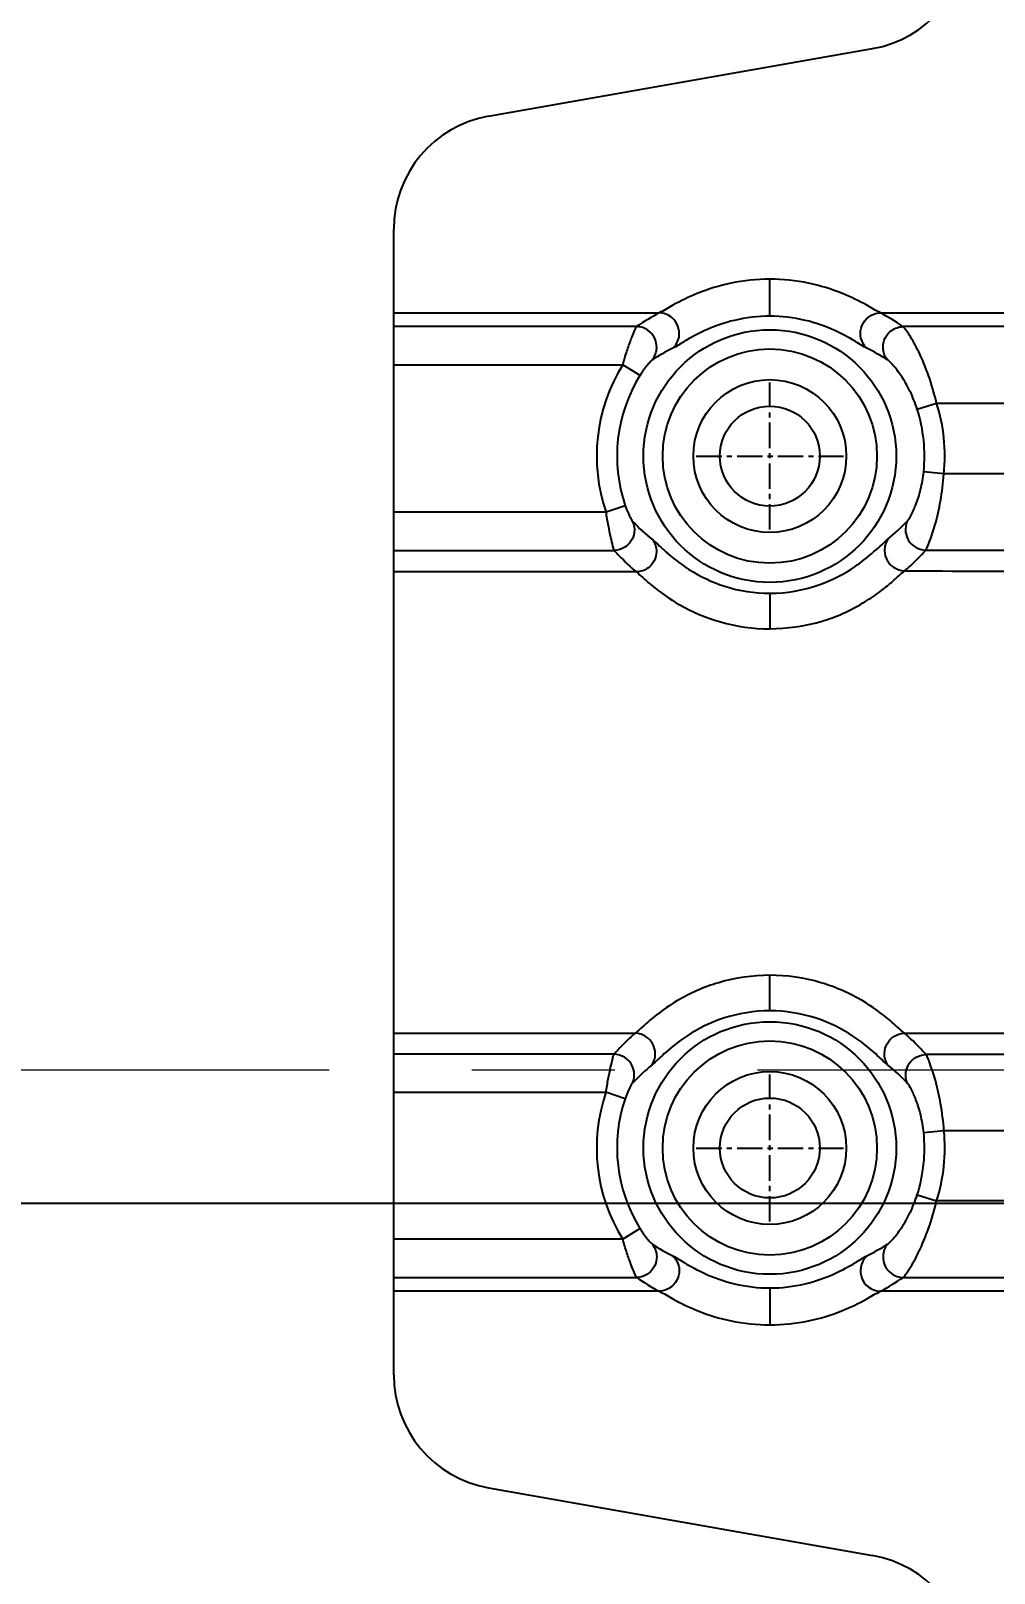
# Model space of a CAD drawing. Header units: millimetres. Extents: x 699 to 6116, y -3115 to -1923.
# Drawn here: x 831.46 to 856.65, y -2436.21 to -2395.87 of the extents above; entities that cross this region are included whole.
import ezdxf

# ---------------------------------------------------------------- set-up
doc = ezdxf.new("R2010")
doc.units = ezdxf.units.MM
doc.header["$LTSCALE"] = 16.335
doc.header["$PDMODE"] = 3
doc.header["$PDSIZE"] = 0.3125
doc.linetypes.add('CENTER', pattern=[0.6, 0.375, -0.075, 0.075, -0.075])
doc.layers.get('0').update_dxf_attribs({"linetype": 'CONTINUOUS'})
doc.layers.get('Defpoints').update_dxf_attribs({"linetype": 'CONTINUOUS'})
doc.layers.add('center', color=1, linetype='CENTER', lineweight=9)
doc.styles.get("Standard").update_dxf_attribs({"font": 'txt', "width": 0.8})
doc.dimstyles.get("Standard").update_dxf_attribs({"dimtxt": 0.15625, "dimasz": 0.1875, "dimexe": 0.125, "dimexo": 0.0625, "dimtad": 0, "dimtih": 1, "dimtoh": 1, "dimdsep": 46, "dimtxsty": 'Standard', "dimcen": 0.09, "dimadec": 0, "dimazin": 0, "dimtp": 0.01, "dimtm": 0.01, "dimtfac": 1, "dimtofl": 0, "dimtmove": 0, "dimatfit": 3, "dimfxl": 0, "dimtolj": 1, "dimarcsym": 0})

# ---------------------------------------------------------------- blocks, each defined once
blk = doc.blocks.new('*D698')
at = {"color": 4, "lineweight": -2}
blk.add_line((793.157, -2423.043), (749.752, -2423.043), dxfattribs=at)
at = {"layer": 'Defpoints', "color": 0}
for p in [(749.752, -2423.043), (793.22, -2423.043), (1045.847, -2423.043)]:
    blk.add_point(p, dxfattribs=at)
at = {"color": 6, "insert": (739.752, -2423.043), "char_height": 10, "attachment_point": 5}
blk.add_mtext('\\A1;0.00', dxfattribs=at)
blk = doc.blocks.new('*D755')
at = {"color": 4, "lineweight": -2}
blk.add_line((976.485, -2331.543), (755.484, -2331.543), dxfattribs=at)
at = {"layer": 'Defpoints', "color": 0}
for p in [(755.484, -2331.543), (976.547, -2331.543), (1045.847, -2423.043)]:
    blk.add_point(p, dxfattribs=at)
at = {"color": 6, "insert": (741.484, -2331.543), "char_height": 10, "attachment_point": 5}
blk.add_mtext('\\A1;91.50', dxfattribs=at)
blk = doc.blocks.new('*D756')
at = {"color": 4, "lineweight": -2}
for p, q in [((795.484, -2426.543), (775.484, -2436.647)), ((956.985, -2426.543), (795.484, -2426.543)), ((775.484, -2436.647), (755.484, -2436.647))]:
    blk.add_line(p, q, dxfattribs=at)
at = {"layer": 'Defpoints', "color": 0}
for p in [(1045.847, -2423.043), (957.047, -2426.543), (755.484, -2436.647)]:
    blk.add_point(p, dxfattribs=at)
at = {"color": 6, "insert": (744.151, -2436.647), "char_height": 10, "attachment_point": 5}
blk.add_mtext('\\A1;3.50', dxfattribs=at)
blk = doc.blocks.new('*D757')
at = {"color": 4, "lineweight": -2}
blk.add_line((976.485, -2500.543), (755.484, -2500.543), dxfattribs=at)
at = {"layer": 'Defpoints', "color": 0}
for p in [(1045.847, -2423.043), (755.484, -2500.543), (976.547, -2500.543)]:
    blk.add_point(p, dxfattribs=at)
at = {"color": 6, "insert": (740.151, -2500.543), "char_height": 10, "attachment_point": 5}
blk.add_mtext('\\A1;77.50', dxfattribs=at)
blk = doc.blocks.new('*D758')
at = {"color": 4, "lineweight": -2}
blk.add_line((890.285, -2596.043), (755.484, -2596.043), dxfattribs=at)
at = {"layer": 'Defpoints', "color": 0}
for p in [(1045.847, -2423.043), (755.484, -2596.043), (890.347, -2596.043)]:
    blk.add_point(p, dxfattribs=at)
at = {"color": 6, "insert": (738.151, -2596.043), "char_height": 10, "attachment_point": 5}
blk.add_mtext('\\A1;173.00', dxfattribs=at)

msp = doc.modelspace()

# ---------------------------------------------------------------- linework, layer by layer
at = {"color": 7, "linetype": 'Continuous'}
for p, q in [((843.426, -2398.106), (853.468, -2396.335)), ((840.947, -2431.025), (840.947, -2401.06)), ((850.78, -2403.333), (850.78, -2402.368)), ((840.947, -2403.246), (847.888, -2403.246)), ((853.673, -2403.246), (866.479, -2403.246)), ((847.296, -2403.606), (840.947, -2403.606)), ((859.839, -2403.608), (854.267, -2403.608)), ((840.947, -2404.606), (846.933, -2404.606)), ((847.385, -2404.887), (846.933, -2404.606)), ((854.634, -2405.769), (855.141, -2405.608)), ((855.141, -2405.608), (858.213, -2405.608)), ((855.332, -2407.46), (854.803, -2407.406)), ((857.967, -2407.46), (855.332, -2407.46)), ((847.001, -2408.291), (846.498, -2408.463)), ((846.498, -2408.463), (840.947, -2408.463)), ((840.947, -2409.459), (846.712, -2409.459)), ((854.855, -2409.451), (858.753, -2409.451)), ((847.29, -2410.025), (840.947, -2410.025)), ((850.78, -2410.583), (850.78, -2411.511)), ((850.78, -2421.502), (850.78, -2420.575)), ((840.947, -2422.089), (847.257, -2422.089)), ((854.303, -2422.089), (859.61, -2422.089)), ((846.706, -2422.639), (840.947, -2422.639)), ((858.742, -2422.647), (854.861, -2422.647)), ((840.947, -2423.634), (846.494, -2423.634)), ((846.997, -2423.806), (846.494, -2423.634)), ((854.804, -2424.69), (855.333, -2424.638)), ((855.333, -2424.638), (857.965, -2424.638)), ((854.634, -2426.316), (855.141, -2426.477)), ((858.213, -2426.477), (855.141, -2426.477)), ((847.385, -2427.198), (846.933, -2427.479)), ((846.933, -2427.479), (840.947, -2427.479)), ((840.947, -2428.479), (847.296, -2428.479)), ((854.267, -2428.477), (859.839, -2428.477)), ((847.888, -2428.839), (840.947, -2428.839)), ((850.78, -2428.752), (850.78, -2429.717)), ((866.479, -2428.839), (853.673, -2428.839)), ((843.426, -2433.98), (853.468, -2435.75))]:
    msp.add_line(p, q, dxfattribs=at)
at = {"color": 1, "linetype": 'CENTER', "ltscale": 0.108846}
for p, q in [((850.78, -2408.918), (850.78, -2405.068)), ((848.855, -2406.993), (852.705, -2406.993)), ((850.78, -2427.017), (850.78, -2423.167)), ((848.855, -2425.092), (852.705, -2425.092))]:
    msp.add_line(p, q, dxfattribs=at)
at = {"color": 7, "linetype": 'Continuous'}
for centre, radius in [((850.78, -2406.993), 3.304), ((850.78, -2406.993), 2.802), ((850.78, -2406.993), 1.307), ((850.78, -2425.092), 3.304), ((850.78, -2425.092), 2.802), ((850.78, -2425.092), 1.307)]:
    msp.add_circle(centre, radius, dxfattribs=at)
at = {"color": 2, "linetype": 'Continuous'}
for centre in [(850.78, -2406.993), (850.78, -2425.092)]:
    msp.add_circle(centre, 2, dxfattribs=at)
at = {"color": 7, "linetype": 'Continuous'}
for centre, radius, start, end in [((852.947, -2393.38), 3, 280, 359.6293), ((843.947, -2401.06), 3, 100, 180), ((851.006, -2409.036), 6.577, 118.3076, 124.3428), ((850.54, -2409.06), 6.604, 55.6398, 61.68), ((850.94, -2409.588), 6.05, 116.4755, 122.3007), ((850.6, -2409.622), 6.09, 57.6898, 63.5062), ((850.78, -2406.993), 4.528, 148.1865, 198.9499), ((850.78, -2406.993), 3.996, 148.1865, 198.9499), ((850.78, -2406.993), 4.044, 354.1414, 17.6167), ((850.78, -2406.993), 4.576, 354.1414, 17.6167), ((851.004, -2405.073), 5.263, 223.5915, 231.4178), ((850.566, -2405.085), 5.248, 308.9905, 316.523), ((850.988, -2426.963), 5.214, 129.1996, 136.8038), ((850.557, -2426.979), 5.236, 43.1071, 50.7846), ((850.78, -2425.092), 4.528, 161.2154, 211.8135), ((850.78, -2425.092), 3.996, 161.2154, 211.8135), ((850.78, -2425.092), 4.044, 342.3833, 5.7014), ((850.78, -2425.092), 4.576, 342.3833, 5.7014), ((850.959, -2422.464), 6.088, 237.7189, 243.508), ((850.621, -2422.499), 6.048, 296.471, 302.3276), ((851.021, -2423.025), 6.605, 235.6702, 241.6794), ((850.55, -2423.042), 6.585, 298.3113, 304.369), ((843.947, -2431.025), 3, 180, 260), ((852.947, -2438.705), 3, 0.3708, 80)]:
    msp.add_arc(centre, radius, start, end, dxfattribs=at)
for points, knots in [([(850.78, -2402.368), (850.44, -2402.368), (849.79, -2402.435), (848.941, -2402.697), (848.327, -2402.991), (848.01, -2403.187), (847.888, -2403.246)], [0, 0, 0, 0, 0.33372, 0.635218, 0.866986, 1, 1, 1, 1]), ([(853.673, -2403.246), (853.551, -2403.187), (853.233, -2402.992), (852.619, -2402.696), (851.77, -2402.435), (851.12, -2402.368), (850.78, -2402.368)], [0, 0, 0, 0, 0.132933, 0.364841, 0.666413, 1, 1, 1, 1]), ([(848.243, -2404.172), (848.328, -2404.094), (848.434, -2403.892), (848.396, -2403.584), (848.217, -2403.33), (848.004, -2403.249), (847.887, -2403.246)], [0, 0, 0, 0, 0.279142, 0.498812, 0.719144, 1, 1, 1, 1]), ([(850.78, -2403.333), (850.469, -2403.333), (849.881, -2403.403), (849.134, -2403.666), (848.611, -2403.945), (848.346, -2404.121), (848.243, -2404.172)], [0, 0, 0, 0, 0.344612, 0.64823, 0.87313, 1, 1, 1, 1]), ([(853.317, -2404.172), (853.214, -2404.121), (852.949, -2403.945), (852.426, -2403.666), (851.679, -2403.403), (851.091, -2403.333), (850.78, -2403.333)], [0, 0, 0, 0, 0.126835, 0.351777, 0.655453, 1, 1, 1, 1]), ([(853.317, -2404.172), (853.231, -2404.093), (853.125, -2403.888), (853.166, -2403.579), (853.347, -2403.328), (853.557, -2403.249), (853.673, -2403.246)], [0, 0, 0, 0, 0.282437, 0.504645, 0.720956, 1, 1, 1, 1]), ([(846.933, -2404.606), (846.969, -2404.488), (847.037, -2404.263), (847.129, -2404), (847.199, -2403.823), (847.239, -2403.724), (847.27, -2403.654), (847.287, -2403.617), (847.296, -2403.606)], [0, 0, 0, 0, 0.35009, 0.658789, 0.78551, 0.887373, 0.95969, 1, 1, 1, 1]), ([(847.707, -2404.474), (847.777, -2404.387), (847.852, -2404.183), (847.785, -2403.896), (847.599, -2403.674), (847.404, -2403.608), (847.296, -2403.606)], [0, 0, 0, 0, 0.284382, 0.511059, 0.725068, 1, 1, 1, 1]), ([(853.855, -2404.475), (853.786, -2404.389), (853.711, -2404.185), (853.778, -2403.898), (853.964, -2403.676), (854.159, -2403.61), (854.267, -2403.608)], [0, 0, 0, 0, 0.284408, 0.511123, 0.725103, 1, 1, 1, 1]), ([(855.141, -2405.608), (855.084, -2405.364), (854.952, -2404.908), (854.704, -2404.313), (854.49, -2403.917), (854.345, -2403.703), (854.291, -2403.631), (854.267, -2403.608)], [0, 0, 0, 0, 0.34286, 0.646529, 0.878073, 0.955404, 1, 1, 1, 1]), ([(847.708, -2404.474), (847.689, -2404.485), (847.647, -2404.534), (847.531, -2404.664), (847.444, -2404.792), (847.385, -2404.887)], [0, 0, 0, 0, 0.125013, 0.360791, 1, 1, 1, 1]), ([(854.634, -2405.769), (854.583, -2405.606), (854.462, -2405.304), (854.24, -2404.92), (854.051, -2404.668), (853.924, -2404.534), (853.876, -2404.488), (853.855, -2404.475)], [0, 0, 0, 0, 0.335818, 0.636659, 0.871173, 0.951794, 1, 1, 1, 1]), ([(854.374, -2408.696), (854.413, -2408.655), (854.491, -2408.511), (854.617, -2408.24), (854.736, -2407.855), (854.787, -2407.563), (854.803, -2407.406)], [0, 0, 0, 0, 0.124078, 0.352253, 0.655359, 1, 1, 1, 1]), ([(854.855, -2409.451), (854.9, -2409.382), (854.986, -2409.156), (855.128, -2408.733), (855.258, -2408.142), (855.314, -2407.698), (855.332, -2407.46)], [0, 0, 0, 0, 0.120503, 0.348203, 0.652994, 1, 1, 1, 1]), ([(847.001, -2408.291), (847.033, -2408.384), (847.082, -2408.508), (847.153, -2408.642), (847.179, -2408.689), (847.192, -2408.702)], [0, 0, 0, 0, 0.647848, 0.877271, 1, 1, 1, 1]), ([(846.712, -2409.459), (846.696, -2409.423), (846.669, -2409.309), (846.615, -2409.095), (846.556, -2408.8), (846.516, -2408.581), (846.498, -2408.463)], [0, 0, 0, 0, 0.116359, 0.343196, 0.650292, 1, 1, 1, 1]), ([(847.192, -2408.702), (847.234, -2408.792), (847.262, -2408.981), (847.166, -2409.227), (846.98, -2409.406), (846.807, -2409.457), (846.712, -2409.459)], [0, 0, 0, 0, 0.281858, 0.512744, 0.72901, 1, 1, 1, 1]), ([(854.374, -2408.696), (854.334, -2408.783), (854.306, -2408.966), (854.396, -2409.211), (854.58, -2409.396), (854.758, -2409.45), (854.855, -2409.451)], [0, 0, 0, 0, 0.274016, 0.498265, 0.723416, 1, 1, 1, 1]), ([(847.721, -2409.187), (847.781, -2409.273), (847.841, -2409.467), (847.772, -2409.741), (847.589, -2409.956), (847.396, -2410.022), (847.29, -2410.025)], [0, 0, 0, 0, 0.275921, 0.498271, 0.721389, 1, 1, 1, 1]), ([(847.722, -2409.188), (847.836, -2409.287), (848.126, -2409.571), (848.725, -2410.031), (849.635, -2410.466), (850.383, -2410.583), (850.78, -2410.583)], [0, 0, 0, 0, 0.131673, 0.353428, 0.654537, 1, 1, 1, 1]), ([(850.78, -2410.583), (851.213, -2410.583), (852.006, -2410.445), (853.054, -2409.911), (853.593, -2409.415), (853.869, -2409.163)], [0, 0, 0, 0, 0.37299, 0.677816, 1, 1, 1, 1]), ([(853.869, -2409.163), (853.809, -2409.251), (853.751, -2409.452), (853.83, -2409.724), (854.016, -2409.93), (854.202, -2409.992), (854.304, -2409.994)], [0, 0, 0, 0, 0.284192, 0.513533, 0.727179, 1, 1, 1, 1]), ([(846.712, -2409.459), (846.754, -2409.507), (846.937, -2409.706), (847.134, -2409.891), (847.29, -2410.025)], [0, 0, 0, 0, 0.237332, 1, 1, 1, 1]), ([(854.304, -2409.998), (854.356, -2409.953), (854.548, -2409.78), (854.729, -2409.595), (854.855, -2409.451)], [0, 0, 0, 0, 0.262523, 1, 1, 1, 1]), ([(850.78, -2411.511), (851.232, -2411.499), (852.088, -2411.395), (853.023, -2410.973), (853.6, -2410.59), (853.907, -2410.345), (854.127, -2410.147), (854.25, -2410.034), (854.304, -2409.995)], [0, 0, 0, 0, 0.344911, 0.649097, 0.773282, 0.873577, 0.948439, 1, 1, 1, 1]), ([(854.304, -2409.998), (855.622, -2409.998), (857.377, -2410.007), (859.132, -2409.986), (859.57, -2409.979)], [0, 0, 0, 0, 0.750603, 1, 1, 1, 1]), ([(847.29, -2410.025), (847.348, -2410.071), (847.478, -2410.19), (847.832, -2410.499), (848.476, -2410.954), (849.516, -2411.394), (850.344, -2411.513), (850.78, -2411.511)], [0, 0, 0, 0, 0.056673, 0.135986, 0.363091, 0.66336, 1, 1, 1, 1]), ([(850.78, -2420.575), (850.33, -2420.575), (849.476, -2420.697), (848.422, -2421.162), (847.721, -2421.666), (847.388, -2421.985), (847.257, -2422.089)], [0, 0, 0, 0, 0.343994, 0.647989, 0.872533, 1, 1, 1, 1]), ([(854.303, -2422.089), (854.174, -2421.984), (853.838, -2421.667), (853.139, -2421.162), (852.084, -2420.7), (851.23, -2420.57), (850.78, -2420.575)], [0, 0, 0, 0, 0.127354, 0.351956, 0.655928, 1, 1, 1, 1]), ([(850.78, -2421.502), (850.37, -2421.502), (849.601, -2421.627), (848.679, -2422.083), (848.086, -2422.549), (847.804, -2422.831), (847.692, -2422.922)], [0, 0, 0, 0, 0.352792, 0.657156, 0.876165, 1, 1, 1, 1]), ([(853.868, -2422.922), (853.756, -2422.832), (853.475, -2422.549), (852.881, -2422.083), (851.96, -2421.627), (851.19, -2421.502), (850.78, -2421.502)], [0, 0, 0, 0, 0.123749, 0.342714, 0.647093, 1, 1, 1, 1]), ([(847.257, -2422.089), (847.206, -2422.134), (847.013, -2422.308), (846.832, -2422.495), (846.706, -2422.639)], [0, 0, 0, 0, 0.262773, 1, 1, 1, 1]), ([(847.693, -2422.922), (847.751, -2422.837), (847.81, -2422.643), (847.739, -2422.37), (847.555, -2422.156), (847.362, -2422.091), (847.257, -2422.089)], [0, 0, 0, 0, 0.275641, 0.497954, 0.72136, 1, 1, 1, 1]), ([(853.868, -2422.922), (853.807, -2422.834), (853.749, -2422.633), (853.827, -2422.359), (854.014, -2422.153), (854.2, -2422.091), (854.303, -2422.088)], [0, 0, 0, 0, 0.284179, 0.513582, 0.727183, 1, 1, 1, 1]), ([(854.861, -2422.647), (854.82, -2422.6), (854.644, -2422.404), (854.454, -2422.221), (854.303, -2422.089)], [0, 0, 0, 0, 0.238355, 1, 1, 1, 1]), ([(846.494, -2423.634), (846.513, -2423.517), (846.551, -2423.298), (846.609, -2423.003), (846.665, -2422.79), (846.688, -2422.675), (846.706, -2422.639)], [0, 0, 0, 0, 0.349362, 0.65627, 0.883167, 1, 1, 1, 1]), ([(847.187, -2423.394), (847.228, -2423.305), (847.255, -2423.115), (847.159, -2422.871), (846.974, -2422.692), (846.801, -2422.641), (846.706, -2422.639)], [0, 0, 0, 0, 0.281459, 0.512126, 0.728782, 1, 1, 1, 1]), ([(854.38, -2423.401), (854.339, -2423.311), (854.312, -2423.123), (854.408, -2422.878), (854.594, -2422.7), (854.767, -2422.649), (854.861, -2422.647)], [0, 0, 0, 0, 0.281536, 0.512322, 0.728898, 1, 1, 1, 1]), ([(855.333, -2424.638), (855.316, -2424.401), (855.261, -2423.957), (855.132, -2423.367), (854.991, -2422.943), (854.906, -2422.717), (854.861, -2422.647)], [0, 0, 0, 0, 0.346461, 0.651087, 0.878828, 1, 1, 1, 1]), ([(847.187, -2423.394), (847.174, -2423.407), (847.148, -2423.455), (847.077, -2423.588), (847.029, -2423.713), (846.997, -2423.806)], [0, 0, 0, 0, 0.123643, 0.353528, 1, 1, 1, 1]), ([(854.804, -2424.69), (854.788, -2424.534), (854.738, -2424.241), (854.621, -2423.857), (854.496, -2423.586), (854.419, -2423.442), (854.38, -2423.401)], [0, 0, 0, 0, 0.34462, 0.647655, 0.875695, 1, 1, 1, 1]), ([(853.855, -2427.61), (853.876, -2427.597), (853.924, -2427.551), (854.051, -2427.417), (854.24, -2427.165), (854.462, -2426.781), (854.583, -2426.479), (854.634, -2426.316)], [0, 0, 0, 0, 0.048292, 0.129036, 0.363715, 0.664508, 1, 1, 1, 1]), ([(854.267, -2428.477), (854.291, -2428.455), (854.345, -2428.383), (854.49, -2428.169), (854.703, -2427.773), (854.951, -2427.178), (855.084, -2426.722), (855.141, -2426.477)], [0, 0, 0, 0, 0.044483, 0.121664, 0.352889, 0.656698, 1, 1, 1, 1]), ([(847.385, -2427.198), (847.444, -2427.294), (847.531, -2427.421), (847.647, -2427.552), (847.689, -2427.6), (847.708, -2427.611)], [0, 0, 0, 0, 0.640292, 0.875616, 1, 1, 1, 1]), ([(847.296, -2428.479), (847.273, -2428.446), (847.229, -2428.332), (847.14, -2428.12), (847.037, -2427.821), (846.968, -2427.598), (846.933, -2427.479)], [0, 0, 0, 0, 0.112581, 0.341198, 0.649907, 1, 1, 1, 1]), ([(847.707, -2427.612), (847.777, -2427.698), (847.852, -2427.902), (847.785, -2428.189), (847.599, -2428.411), (847.404, -2428.477), (847.296, -2428.479)], [0, 0, 0, 0, 0.284388, 0.511071, 0.725072, 1, 1, 1, 1]), ([(853.855, -2427.61), (853.786, -2427.697), (853.711, -2427.901), (853.778, -2428.188), (853.964, -2428.409), (854.16, -2428.475), (854.267, -2428.477)], [0, 0, 0, 0, 0.284413, 0.511129, 0.725104, 1, 1, 1, 1]), ([(848.243, -2427.913), (848.329, -2427.993), (848.435, -2428.197), (848.394, -2428.506), (848.214, -2428.757), (848.003, -2428.836), (847.887, -2428.839)], [0, 0, 0, 0, 0.282437, 0.504645, 0.720956, 1, 1, 1, 1]), ([(848.243, -2427.913), (848.346, -2427.964), (848.611, -2428.14), (849.134, -2428.419), (849.882, -2428.683), (850.469, -2428.752), (850.78, -2428.752)], [0, 0, 0, 0, 0.126835, 0.351777, 0.655453, 1, 1, 1, 1]), ([(850.78, -2428.752), (851.091, -2428.752), (851.679, -2428.683), (852.426, -2428.419), (852.949, -2428.14), (853.214, -2427.964), (853.317, -2427.913)], [0, 0, 0, 0, 0.344612, 0.648231, 0.87313, 1, 1, 1, 1]), ([(853.317, -2427.913), (853.232, -2427.992), (853.127, -2428.193), (853.164, -2428.501), (853.343, -2428.756), (853.556, -2428.836), (853.673, -2428.839)], [0, 0, 0, 0, 0.279144, 0.498813, 0.719143, 1, 1, 1, 1]), ([(847.888, -2428.839), (848.009, -2428.898), (848.327, -2429.094), (848.941, -2429.389), (849.79, -2429.651), (850.44, -2429.717), (850.78, -2429.717)], [0, 0, 0, 0, 0.132933, 0.36484, 0.666412, 1, 1, 1, 1]), ([(850.78, -2429.717), (851.12, -2429.717), (851.77, -2429.651), (852.619, -2429.389), (853.233, -2429.094), (853.551, -2428.898), (853.673, -2428.839)], [0, 0, 0, 0, 0.33372, 0.635218, 0.866988, 1, 1, 1, 1])]:
    msp.add_open_spline(points, degree=3, knots=knots, dxfattribs=at)
at = {"layer": 'center', "color": 1, "linetype": 'CENTER', "ltscale": 3.047689}
msp.add_line((760.847, -2423.043), (1330.847, -2423.043), dxfattribs=at)

# ---------------------------------------------------------------- dimensions: what is measured, and where the dimension line sits
for feature_location, offset, origin, picture, middle in [((976.547, -2331.543), (-221.063, 0), (1045.847, -2423.043), '*D755', (741.484, -2331.543)), ((793.219956122, -2423.042626892), (-43.468232284, 0), (1045.847085296, -2423.042626892), '*D698', (739.751723838, -2423.042626892)), ((890.347, -2596.043), (-134.863, 0), (1045.847, -2423.043), '*D758', (738.151, -2596.043)), ((976.547, -2500.543), (-221.063, 0), (1045.847, -2423.043), '*D757', (740.151, -2500.543)), ((957.047, -2426.543), (-201.563, -10.104), (1045.847, -2423.043), '*D756', (744.151, -2436.647))]:
    dim = msp.add_ordinate_dim(feature_location=feature_location, offset=offset, dtype=0, origin=origin, dimstyle='Standard', override={"dimtxt": 10, "dimasz": 10, "dimgap": 0, "dimtih": 0, "dimtoh": 0, "dimzin": 0, "dimcen": 0, "dimclrd": 4, "dimclre": 4, "dimclrt": 6, "dimadec": 2, "dimtp": 0, "dimtm": 0, "dimtzin": 0})
    dim.commit()
    dim.dimension.update_dxf_attribs({"geometry": picture, "text_midpoint": middle})

doc.saveas('drawing.dxf')
